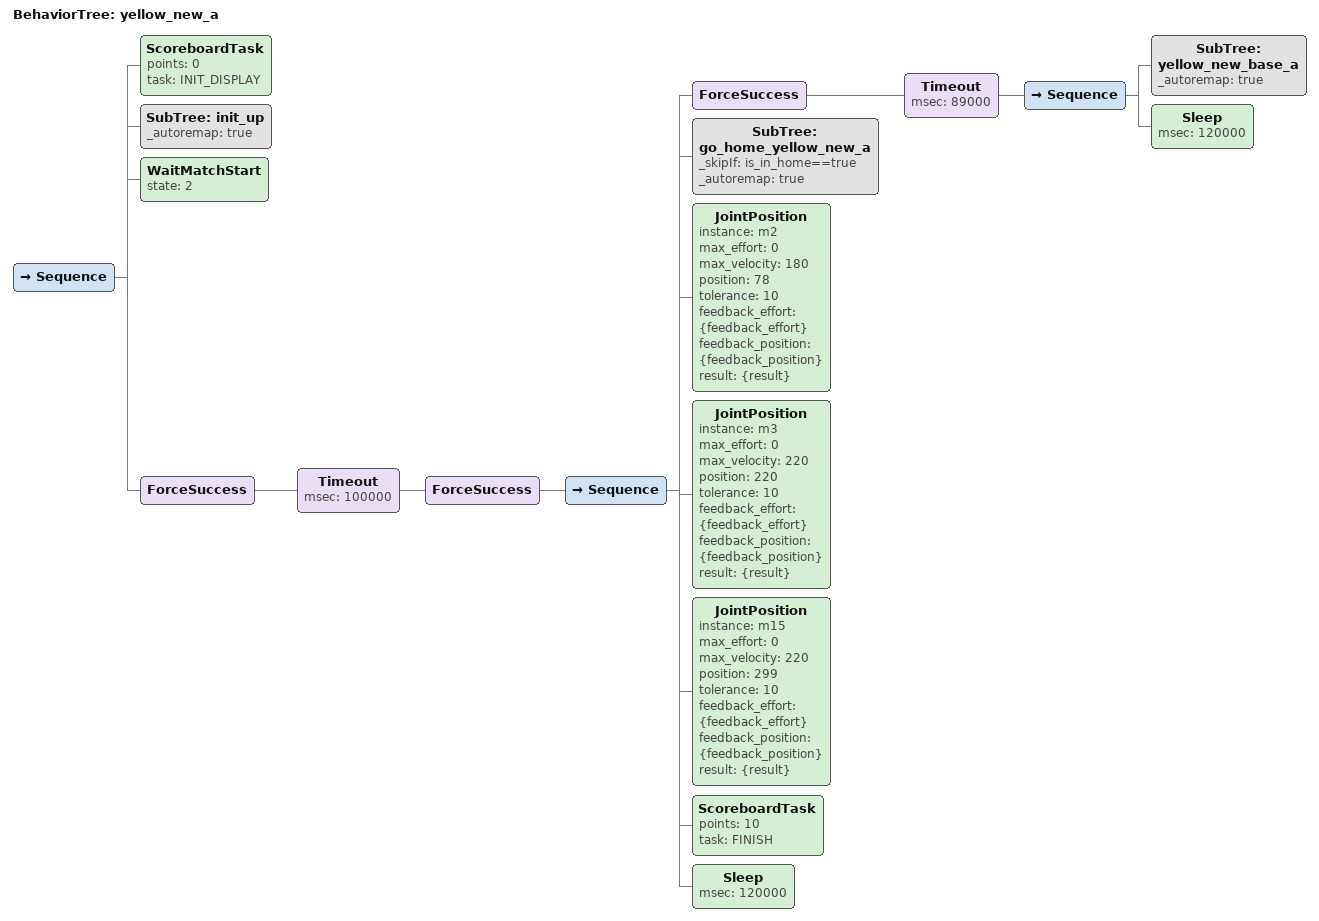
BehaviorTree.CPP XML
<?xml version="1.0" encoding="UTF-8"?>
<root BTCPP_format="4">
  <BehaviorTree ID="yellow_new_a">
    <Sequence>
      <ScoreboardTask points="0"
                      task="INIT_DISPLAY"/>
      <SubTree ID="init_up"
               _autoremap="true"/>
      <WaitMatchStart state="2"/>
      <ForceSuccess>
        <Timeout msec="100000">
          <ForceSuccess>
            <Sequence>
              <ForceSuccess>
                <Timeout msec="89000">
                  <Sequence>
                    <SubTree ID="yellow_new_base_a"
                             _autoremap="true"/>
                    <Sleep msec="120000"/>
                  </Sequence>
                </Timeout>
              </ForceSuccess>
              <SubTree ID="go_home_yellow_new_a"
                       _skipIf="is_in_home==true"
                       _autoremap="true"/>
              <JointPosition instance="m2"
                             max_effort="0"
                             max_velocity="180"
                             position="78"
                             tolerance="10"
                             feedback_effort="{feedback_effort}"
                             feedback_position="{feedback_position}"
                             result="{result}"/>
              <JointPosition instance="m3"
                             max_effort="0"
                             max_velocity="220"
                             position="220"
                             tolerance="10"
                             feedback_effort="{feedback_effort}"
                             feedback_position="{feedback_position}"
                             result="{result}"/>
              <JointPosition instance="m15"
                             max_effort="0"
                             max_velocity="220"
                             position="299"
                             tolerance="10"
                             feedback_effort="{feedback_effort}"
                             feedback_position="{feedback_position}"
                             result="{result}"/>
              <ScoreboardTask points="10"
                              task="FINISH"/>
              <Sleep msec="120000"/>
            </Sequence>
          </ForceSuccess>
        </Timeout>
      </ForceSuccess>
    </Sequence>
  </BehaviorTree>

</root>
